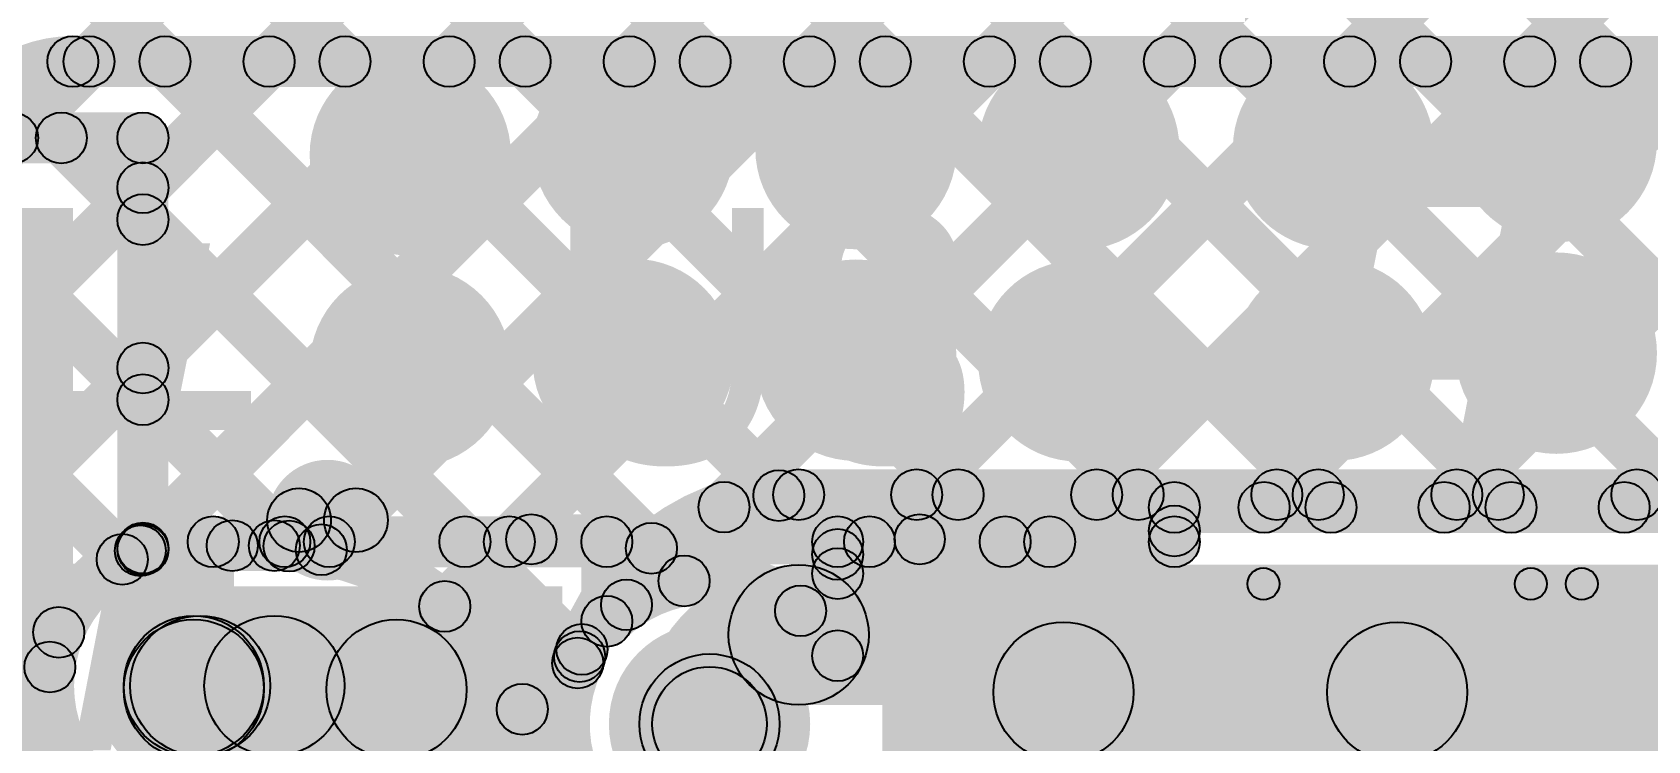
# Model space of a CAD drawing. Header units: millimetres. Extents: x -0.24 to 2.5, y 0 to 2.55.
# Drawn here: x 0.8116 to 1.0654, y 2.0744 to 2.1856 of the extents above; entities that cross this region are included whole.
import ezdxf

# ---------------------------------------------------------------- set-up
doc = ezdxf.new("R2010")
doc.units = ezdxf.units.MM
doc.header["$MEASUREMENT"] = 0
for name, color, linetype in [('BottomLayer', 5, 'Continuous'), ('BottomSolder', 6, 'Continuous'), ('TopLayer', 1, 'Continuous'), ('TopOverlay', 2, 'Continuous'), ('TopPaste', 8, 'Continuous'), ('TopSolder', 216, 'Continuous'), ('ViaHoleLayer', 16, 'Continuous')]:
    doc.layers.add(name, color=color, linetype=linetype)

# ---------------------------------------------------------------- blocks, each defined once
blk = doc.blocks.new('C__0603_24')
at = {"layer": 'TopLayer'}
for points in [[(-0.015, 0.0175), (-0.015, -0.0175), (-0.045, -0.0175), (-0.045, 0.0175)], [(0.045, 0.0175), (0.045, -0.0175), (0.015, -0.0175), (0.015, 0.0175)]]:
    blk.add_hatch(color=1, dxfattribs=at).paths.add_polyline_path(points)
at = {"layer": 'TopOverlay'}
h = blk.add_hatch(color=2, dxfattribs=at)
edge = h.paths.add_edge_path()
edge.add_arc((-0.049, 0.021), 0.0025, 0, 360)
h = blk.add_hatch(color=2, dxfattribs=at)
edge = h.paths.add_edge_path()
edge.add_arc((-0.049, 0.021), 0.0025, 0, 360)
for points in [[(-0.018, 0.0235), (-0.018, 0.0185), (-0.049, 0.0185), (-0.049, 0.0235)], [(0.049, 0.0235), (0.049, 0.0185), (0.018, 0.0185), (0.018, 0.0235)], [(-0.0465, -0.021), (-0.0515, -0.021), (-0.0515, 0.021), (-0.0465, 0.021)], [(0.0515, -0.021), (0.0465, -0.021), (0.0465, 0.021), (0.0515, 0.021)], [(-0.018, -0.0185), (-0.018, -0.0235), (-0.049, -0.0235), (-0.049, -0.0185)], [(0.049, -0.0185), (0.049, -0.0235), (0.018, -0.0235), (0.018, -0.0185)]]:
    blk.add_hatch(color=2, dxfattribs=at).paths.add_polyline_path(points)
h = blk.add_hatch(color=2, dxfattribs=at)
edge = h.paths.add_edge_path()
edge.add_arc((-0.018, 0.021), 0.0025, 0, 360)
h = blk.add_hatch(color=2, dxfattribs=at)
edge = h.paths.add_edge_path()
edge.add_arc((0.018, 0.021), 0.0025, 0, 360)
h = blk.add_hatch(color=2, dxfattribs=at)
edge = h.paths.add_edge_path()
edge.add_arc((0.049, 0.021), 0.0025, 0, 360)
h = blk.add_hatch(color=2, dxfattribs=at)
edge = h.paths.add_edge_path()
edge.add_arc((0.049, 0.021), 0.0025, 0, 360)
h = blk.add_hatch(color=2, dxfattribs=at)
edge = h.paths.add_edge_path()
edge.add_arc((-0.049, -0.021), 0.0025, 0, 360)
h = blk.add_hatch(color=2, dxfattribs=at)
edge = h.paths.add_edge_path()
edge.add_arc((-0.049, -0.021), 0.0025, 0, 360)
h = blk.add_hatch(color=2, dxfattribs=at)
edge = h.paths.add_edge_path()
edge.add_arc((-0.018, -0.021), 0.0025, 0, 360)
h = blk.add_hatch(color=2, dxfattribs=at)
edge = h.paths.add_edge_path()
edge.add_arc((0.018, -0.021), 0.0025, 0, 360)
h = blk.add_hatch(color=2, dxfattribs=at)
edge = h.paths.add_edge_path()
edge.add_arc((0.049, -0.021), 0.0025, 0, 360)
h = blk.add_hatch(color=2, dxfattribs=at)
edge = h.paths.add_edge_path()
edge.add_arc((0.049, -0.021), 0.0025, 0, 360)
at = {"layer": 'TopPaste'}
for points in [[(-0.015, 0.0175), (-0.015, -0.0175), (-0.045, -0.0175), (-0.045, 0.0175)], [(0.045, 0.0175), (0.045, -0.0175), (0.015, -0.0175), (0.015, 0.0175)]]:
    blk.add_hatch(color=8, dxfattribs=at).paths.add_polyline_path(points)
at = {"layer": 'TopSolder'}
for points in [[(-0.01264, 0.01986), (-0.01264, -0.01986), (-0.04736, -0.01986), (-0.04736, 0.01986)], [(0.04736, 0.01986), (0.04736, -0.01986), (0.01264, -0.01986), (0.01264, 0.01986)]]:
    blk.add_hatch(color=216, dxfattribs=at).paths.add_polyline_path(points)
at = {"layer": 'TopOverlay'}
for centre in [(-0.049, 0.021), (-0.049, 0.021), (-0.018, 0.021), (0.018, 0.021), (0.049, 0.021), (0.049, 0.021), (-0.049, -0.021), (-0.049, -0.021), (-0.018, -0.021), (0.018, -0.021), (0.049, -0.021), (0.049, -0.021)]:
    blk.add_circle(centre, 0.0025, dxfattribs=at)
blk = doc.blocks.new('SOT_23_6_39')
at = {"layer": 'TopLayer'}
for points in [[(-0.07323, 0.04961), (-0.02913, 0.04961), (-0.02913, 0.0252), (-0.07323, 0.0252)], [(0.02913, 0.04961), (0.07323, 0.04961), (0.07323, 0.0252), (0.02913, 0.0252)], [(-0.07323, 0.0122), (-0.02913, 0.0122), (-0.02913, -0.0122), (-0.07323, -0.0122)], [(0.02913, 0.0122), (0.07323, 0.0122), (0.07323, -0.0122), (0.02913, -0.0122)], [(-0.07323, -0.0252), (-0.02913, -0.0252), (-0.02913, -0.04961), (-0.07323, -0.04961)], [(0.02913, -0.0252), (0.07323, -0.0252), (0.07323, -0.04961), (0.02913, -0.04961)]]:
    blk.add_hatch(color=1, dxfattribs=at).paths.add_polyline_path(points)
at = {"layer": 'TopOverlay'}
h = blk.add_hatch(color=2, dxfattribs=at)
edge = h.paths.add_edge_path()
edge.add_arc((-0.06647, 0.064), 0.005, 0, 360)
h = blk.add_hatch(color=2, dxfattribs=at)
edge = h.paths.add_edge_path()
edge.add_arc((-0.05753, 0.064), 0.005, 0, 360)
h = blk.add_hatch(color=2, dxfattribs=at)
edge = h.paths.add_edge_path()
edge.add_arc((-0.03, 0.061), 0.00394, 0, 360)
for points in [[(-0.03, 0.05706), (-0.03, 0.06494), (0.031, 0.06494), (0.031, 0.05706)], [(-0.03, -0.06494), (-0.03, -0.05706), (0.031, -0.05706), (0.031, -0.06494)]]:
    blk.add_hatch(color=2, dxfattribs=at).paths.add_polyline_path(points)
h = blk.add_hatch(color=2, dxfattribs=at)
edge = h.paths.add_edge_path()
edge.add_arc((0.031, 0.061), 0.00394, 0, 360)
h = blk.add_hatch(color=2, dxfattribs=at)
edge = h.paths.add_edge_path()
edge.add_arc((-0.03, -0.061), 0.00394, 0, 360)
h = blk.add_hatch(color=2, dxfattribs=at)
edge = h.paths.add_edge_path()
edge.add_arc((0.031, -0.061), 0.00394, 0, 360)
at = {"layer": 'TopPaste'}
for points in [[(-0.07323, 0.04961), (-0.02913, 0.04961), (-0.02913, 0.0252), (-0.07323, 0.0252)], [(0.02913, 0.04961), (0.07323, 0.04961), (0.07323, 0.0252), (0.02913, 0.0252)], [(-0.07323, 0.0122), (-0.02913, 0.0122), (-0.02913, -0.0122), (-0.07323, -0.0122)], [(0.02913, 0.0122), (0.07323, 0.0122), (0.07323, -0.0122), (0.02913, -0.0122)], [(-0.07323, -0.0252), (-0.02913, -0.0252), (-0.02913, -0.04961), (-0.07323, -0.04961)], [(0.02913, -0.0252), (0.07323, -0.0252), (0.07323, -0.04961), (0.02913, -0.04961)]]:
    blk.add_hatch(color=8, dxfattribs=at).paths.add_polyline_path(points)
at = {"layer": 'TopSolder'}
for points in [[(-0.07723, 0.05361), (-0.02513, 0.05361), (-0.02513, 0.0212), (-0.07723, 0.0212)], [(0.02513, 0.05361), (0.07723, 0.05361), (0.07723, 0.0212), (0.02513, 0.0212)], [(-0.07723, 0.0162), (-0.02513, 0.0162), (-0.02513, -0.0162), (-0.07723, -0.0162)], [(0.02513, 0.0162), (0.07723, 0.0162), (0.07723, -0.0162), (0.02513, -0.0162)], [(-0.07723, -0.0212), (-0.02513, -0.0212), (-0.02513, -0.05361), (-0.07723, -0.05361)], [(0.02513, -0.0212), (0.07723, -0.0212), (0.07723, -0.05361), (0.02513, -0.05361)]]:
    blk.add_hatch(color=216, dxfattribs=at).paths.add_polyline_path(points)
at = {"layer": 'TopOverlay', "const_width": 0.01}
blk.add_lwpolyline([(-0.05753, 0.064, 1), (-0.06647, 0.064, 1)], format="xyb", close=True, dxfattribs=at)
at = {"layer": 'TopOverlay'}
for centre, radius in [((-0.06647, 0.064), 0.005), ((-0.05753, 0.064), 0.005), ((-0.03, 0.061), 0.00394), ((0.031, 0.061), 0.00394), ((-0.03, -0.061), 0.00394), ((0.031, -0.061), 0.00394)]:
    blk.add_circle(centre, radius, dxfattribs=at)
blk = doc.blocks.new('C__0805_109')
at = {"layer": 'TopLayer'}
for points in [[(-0.06, 0.03), (-0.02, 0.03), (-0.02, -0.03), (-0.06, -0.03)], [(0.02, 0.03), (0.06, 0.03), (0.06, -0.03), (0.02, -0.03)]]:
    blk.add_hatch(color=1, dxfattribs=at).paths.add_polyline_path(points)
at = {"layer": 'TopOverlay'}
h = blk.add_hatch(color=2, dxfattribs=at)
edge = h.paths.add_edge_path()
edge.add_arc((-0.065, 0.035), 0.0025, 0, 360)
h = blk.add_hatch(color=2, dxfattribs=at)
edge = h.paths.add_edge_path()
edge.add_arc((-0.065, 0.035), 0.0025, 0, 360)
for points in [[(0.065, 0.0375), (0.065, 0.0325), (-0.065, 0.0325), (-0.065, 0.0375)], [(-0.0625, -0.035), (-0.0675, -0.035), (-0.0675, 0.035), (-0.0625, 0.035)], [(0.0675, -0.035), (0.0625, -0.035), (0.0625, 0.035), (0.0675, 0.035)], [(0.065, -0.0325), (0.065, -0.0375), (-0.065, -0.0375), (-0.065, -0.0325)]]:
    blk.add_hatch(color=2, dxfattribs=at).paths.add_polyline_path(points)
h = blk.add_hatch(color=2, dxfattribs=at)
edge = h.paths.add_edge_path()
edge.add_arc((0.065, 0.035), 0.0025, 0, 360)
h = blk.add_hatch(color=2, dxfattribs=at)
edge = h.paths.add_edge_path()
edge.add_arc((0.065, 0.035), 0.0025, 0, 360)
h = blk.add_hatch(color=2, dxfattribs=at)
edge = h.paths.add_edge_path()
edge.add_arc((-0.065, -0.035), 0.0025, 0, 360)
h = blk.add_hatch(color=2, dxfattribs=at)
edge = h.paths.add_edge_path()
edge.add_arc((-0.065, -0.035), 0.0025, 0, 360)
h = blk.add_hatch(color=2, dxfattribs=at)
edge = h.paths.add_edge_path()
edge.add_arc((0.065, -0.035), 0.0025, 0, 360)
h = blk.add_hatch(color=2, dxfattribs=at)
edge = h.paths.add_edge_path()
edge.add_arc((0.065, -0.035), 0.0025, 0, 360)
at = {"layer": 'TopPaste'}
for points in [[(-0.06, 0.03), (-0.02, 0.03), (-0.02, -0.03), (-0.06, -0.03)], [(0.02, 0.03), (0.06, 0.03), (0.06, -0.03), (0.02, -0.03)]]:
    blk.add_hatch(color=8, dxfattribs=at).paths.add_polyline_path(points)
at = {"layer": 'TopSolder'}
for points in [[(-0.064, 0.034), (-0.016, 0.034), (-0.016, -0.034), (-0.064, -0.034)], [(0.016, 0.034), (0.064, 0.034), (0.064, -0.034), (0.016, -0.034)]]:
    blk.add_hatch(color=216, dxfattribs=at).paths.add_polyline_path(points)
at = {"layer": 'TopOverlay'}
for centre in [(-0.065, 0.035), (-0.065, 0.035), (0.065, 0.035), (0.065, 0.035), (-0.065, -0.035), (-0.065, -0.035), (0.065, -0.035), (0.065, -0.035)]:
    blk.add_circle(centre, 0.0025, dxfattribs=at)

msp = doc.modelspace()

# ---------------------------------------------------------------- hatches: boundary and pattern name
at = {"layer": 'BottomLayer'}
h = msp.add_hatch(color=5, dxfattribs=at)
edge = h.paths.add_edge_path()
edge.add_arc((0.818, 2.181), 0.004, 0, 360)
h = msp.add_hatch(color=5, dxfattribs=at)
edge = h.paths.add_edge_path()
edge.add_arc((0.818, 2.181), 0.004, 0, 360)
h = msp.add_hatch(color=5, dxfattribs=at)
edge = h.paths.add_edge_path()
edge.add_arc((0.82054, 2.181), 0.004, 0, 360)
for points in [[(0.818, 2.177), (0.818, 2.185), (1.33127, 2.185), (1.33127, 2.177)], [(0.80183, 2.15663), (0.79617, 2.16229), (0.81771, 2.18383), (0.82337, 2.17817)], [(0.80183, 2.10007), (0.79617, 2.10572), (0.87428, 2.18383), (0.87993, 2.17817)], [(0.80183, 2.12835), (0.79617, 2.13401), (0.84599, 2.18383), (0.85165, 2.17817)], [(0.83143, 2.10138), (0.82577, 2.10704), (0.90256, 2.18383), (0.90822, 2.17817)], [(0.82964, 2.17817), (0.8353, 2.18383), (0.91171, 2.10742), (0.90605, 2.10176)], [(0.85986, 2.10152), (0.8542, 2.10718), (0.93085, 2.18383), (0.9365, 2.17817)], [(0.85793, 2.17817), (0.86358, 2.18383), (0.93172, 2.11569), (0.92606, 2.11004)], [(0.87925, 2.09264), (0.87359, 2.09829), (0.95913, 2.18383), (0.96479, 2.17817)], [(0.88621, 2.17817), (0.89187, 2.18383), (0.95987, 2.11583), (0.95421, 2.11017)], [(0.91449, 2.17817), (0.92015, 2.18383), (0.98815, 2.11583), (0.98249, 2.11017)], [(0.92311, 2.10821), (0.91745, 2.11387), (0.98741, 2.18383), (0.99307, 2.17817)], [(0.94278, 2.17817), (0.94844, 2.18383), (1.01644, 2.11583), (1.01078, 2.11017)], [(0.95336, 2.11017), (0.9477, 2.11583), (1.0157, 2.18383), (1.02136, 2.17817)], [(0.97106, 2.17817), (0.97672, 2.18383), (1.04472, 2.11583), (1.03906, 2.11017)], [(0.98164, 2.11017), (0.97598, 2.11583), (1.04398, 2.18383), (1.04964, 2.17817)], [(0.99935, 2.17817), (1.005, 2.18383), (1.073, 2.11583), (1.06735, 2.11017)], [(1.00992, 2.11017), (1.00427, 2.11583), (1.07227, 2.18383), (1.07792, 2.17817)], [(1.02763, 2.17817), (1.03329, 2.18383), (1.10129, 2.11583), (1.09563, 2.11017)], [(1.03821, 2.11017), (1.03255, 2.11583), (1.10055, 2.18383), (1.10621, 2.17817)], [(1.05592, 2.17817), (1.06157, 2.18383), (1.12957, 2.11583), (1.12392, 2.11017)], [(1.06649, 2.11017), (1.06084, 2.11583), (1.12884, 2.18383), (1.13449, 2.17817)], [(0.80458, 2.17495), (0.81024, 2.1806), (0.90042, 2.09042), (0.89476, 2.08476)], [(0.79617, 2.15507), (0.80183, 2.16073), (0.85479, 2.10777), (0.84914, 2.10211)], [(0.79617, 2.12679), (0.80183, 2.13244), (0.82859, 2.10568), (0.82294, 2.10002)], [(0.932, 2.109), (0.932, 2.117), (1.14, 2.117), (1.14, 2.109)], [(0.84303, 2.101), (0.84303, 2.109), (0.84965, 2.109), (0.84965, 2.101)], [(0.79617, 2.0985), (0.80183, 2.10416), (0.81721, 2.08878), (0.81155, 2.08312)], [(0.932, 2.08), (0.932, 2.102), (1.14, 2.102), (1.14, 2.08)], [(0.79449, 2.06444), (0.78883, 2.0701), (0.81296, 2.09423), (0.81862, 2.08857)], [(0.838, 2.072), (0.838, 2.094), (0.84965, 2.094), (0.84965, 2.072)], [(0.8914, 2.0765), (0.88575, 2.08216), (0.89513, 2.09155), (0.90079, 2.08589)]]:
    msp.add_hatch(color=5, dxfattribs=at).paths.add_polyline_path(points)
h = msp.add_hatch(color=5, dxfattribs=at)
edge = h.paths.add_edge_path()
edge.add_arc((0.83247, 2.181), 0.004, 0, 360)
h = msp.add_hatch(color=5, dxfattribs=at)
edge = h.paths.add_edge_path()
edge.add_arc((0.84882, 2.181), 0.004, 0, 360)
h = msp.add_hatch(color=5, dxfattribs=at)
edge = h.paths.add_edge_path()
edge.add_arc((0.86075, 2.181), 0.004, 0, 360)
h = msp.add_hatch(color=5, dxfattribs=at)
edge = h.paths.add_edge_path()
edge.add_arc((0.87711, 2.181), 0.004, 0, 360)
h = msp.add_hatch(color=5, dxfattribs=at)
edge = h.paths.add_edge_path()
edge.add_arc((0.88904, 2.181), 0.004, 0, 360)
h = msp.add_hatch(color=5, dxfattribs=at)
edge = h.paths.add_edge_path()
edge.add_arc((0.90539, 2.181), 0.004, 0, 360)
h = msp.add_hatch(color=5, dxfattribs=at)
edge = h.paths.add_edge_path()
edge.add_arc((0.91732, 2.181), 0.004, 0, 360)
h = msp.add_hatch(color=5, dxfattribs=at)
edge = h.paths.add_edge_path()
edge.add_arc((0.93367, 2.181), 0.004, 0, 360)
h = msp.add_hatch(color=5, dxfattribs=at)
edge = h.paths.add_edge_path()
edge.add_arc((0.94561, 2.181), 0.004, 0, 360)
h = msp.add_hatch(color=5, dxfattribs=at)
edge = h.paths.add_edge_path()
edge.add_arc((0.96196, 2.181), 0.004, 0, 360)
h = msp.add_hatch(color=5, dxfattribs=at)
edge = h.paths.add_edge_path()
edge.add_arc((0.97389, 2.181), 0.004, 0, 360)
h = msp.add_hatch(color=5, dxfattribs=at)
edge = h.paths.add_edge_path()
edge.add_arc((0.99024, 2.181), 0.004, 0, 360)
h = msp.add_hatch(color=5, dxfattribs=at)
edge = h.paths.add_edge_path()
edge.add_arc((1.00218, 2.181), 0.004, 0, 360)
h = msp.add_hatch(color=5, dxfattribs=at)
edge = h.paths.add_edge_path()
edge.add_arc((1.01853, 2.181), 0.004, 0, 360)
h = msp.add_hatch(color=5, dxfattribs=at)
edge = h.paths.add_edge_path()
edge.add_arc((1.03046, 2.181), 0.004, 0, 360)
h = msp.add_hatch(color=5, dxfattribs=at)
edge = h.paths.add_edge_path()
edge.add_arc((1.04681, 2.181), 0.004, 0, 360)
h = msp.add_hatch(color=5, dxfattribs=at)
edge = h.paths.add_edge_path()
edge.add_arc((1.05874, 2.181), 0.004, 0, 360)
h = msp.add_hatch(color=5, dxfattribs=at)
edge = h.paths.add_edge_path()
edge.add_arc((1.051, 2.16845), 0.01181, 0, 360)
h = msp.add_hatch(color=5, dxfattribs=at)
edge = h.paths.add_edge_path()
edge.add_arc((0.871, 2.16633), 0.01181, 0, 360)
h = msp.add_hatch(color=5, dxfattribs=at)
edge = h.paths.add_edge_path()
edge.add_arc((0.906, 2.16745), 0.01181, 0, 360)
h = msp.add_hatch(color=5, dxfattribs=at)
edge = h.paths.add_edge_path()
edge.add_arc((0.941, 2.16733), 0.01181, 0, 360)
h = msp.add_hatch(color=5, dxfattribs=at)
edge = h.paths.add_edge_path()
edge.add_arc((0.976, 2.16722), 0.01181, 0, 360)
h = msp.add_hatch(color=5, dxfattribs=at)
edge = h.paths.add_edge_path()
edge.add_arc((1.016, 2.16733), 0.01181, 0, 360)
h = msp.add_hatch(color=5, dxfattribs=at)
edge = h.paths.add_edge_path()
edge.add_arc((1.051, 2.13522), 0.01181, 0, 360)
h = msp.add_hatch(color=5, dxfattribs=at)
edge = h.paths.add_edge_path()
edge.add_arc((0.871, 2.13311), 0.01181, 0, 360)
h = msp.add_hatch(color=5, dxfattribs=at)
edge = h.paths.add_edge_path()
edge.add_arc((0.906, 2.13422), 0.01181, 0, 360)
h = msp.add_hatch(color=5, dxfattribs=at)
edge = h.paths.add_edge_path()
edge.add_arc((0.941, 2.13411), 0.01181, 0, 360)
h = msp.add_hatch(color=5, dxfattribs=at)
edge = h.paths.add_edge_path()
edge.add_arc((0.976, 2.134), 0.01181, 0, 360)
h = msp.add_hatch(color=5, dxfattribs=at)
edge = h.paths.add_edge_path()
edge.add_arc((1.016, 2.13411), 0.01181, 0, 360)
h = msp.add_hatch(color=5, dxfattribs=at)
edge = h.paths.add_edge_path()
edge.add_arc((0.92889, 2.11287), 0.004, 0, 360)
h = msp.add_hatch(color=5, dxfattribs=at)
edge = h.paths.add_edge_path()
edge.add_arc((0.932, 2.113), 0.004, 0, 360)
h = msp.add_hatch(color=5, dxfattribs=at)
edge = h.paths.add_edge_path()
edge.add_arc((0.932, 2.113), 0.004, 0, 360)
h = msp.add_hatch(color=5, dxfattribs=at)
edge = h.paths.add_edge_path()
edge.add_arc((0.95053, 2.113), 0.004, 0, 360)
h = msp.add_hatch(color=5, dxfattribs=at)
edge = h.paths.add_edge_path()
edge.add_arc((0.95704, 2.113), 0.004, 0, 360)
h = msp.add_hatch(color=5, dxfattribs=at)
edge = h.paths.add_edge_path()
edge.add_arc((0.97881, 2.113), 0.004, 0, 360)
h = msp.add_hatch(color=5, dxfattribs=at)
edge = h.paths.add_edge_path()
edge.add_arc((0.98532, 2.113), 0.004, 0, 360)
h = msp.add_hatch(color=5, dxfattribs=at)
edge = h.paths.add_edge_path()
edge.add_arc((1.0071, 2.113), 0.004, 0, 360)
h = msp.add_hatch(color=5, dxfattribs=at)
edge = h.paths.add_edge_path()
edge.add_arc((1.01361, 2.113), 0.004, 0, 360)
h = msp.add_hatch(color=5, dxfattribs=at)
edge = h.paths.add_edge_path()
edge.add_arc((1.03538, 2.113), 0.004, 0, 360)
h = msp.add_hatch(color=5, dxfattribs=at)
edge = h.paths.add_edge_path()
edge.add_arc((1.04189, 2.113), 0.004, 0, 360)
h = msp.add_hatch(color=5, dxfattribs=at)
edge = h.paths.add_edge_path()
edge.add_arc((1.06366, 2.113), 0.004, 0, 360)
h = msp.add_hatch(color=5, dxfattribs=at)
edge = h.paths.add_edge_path()
edge.add_arc((0.92028, 2.11104), 0.004, 0, 360)
h = msp.add_hatch(color=5, dxfattribs=at)
edge = h.paths.add_edge_path()
edge.add_arc((0.84303, 2.105), 0.004, 0, 360)
h = msp.add_hatch(color=5, dxfattribs=at)
edge = h.paths.add_edge_path()
edge.add_arc((0.84303, 2.105), 0.004, 0, 360)
h = msp.add_hatch(color=5, dxfattribs=at)
edge = h.paths.add_edge_path()
edge.add_arc((0.84965, 2.105), 0.004, 0, 360)
h = msp.add_hatch(color=5, dxfattribs=at)
edge = h.paths.add_edge_path()
edge.add_arc((0.84965, 2.105), 0.004, 0, 360)
h = msp.add_hatch(color=5, dxfattribs=at)
edge = h.paths.add_edge_path()
edge.add_arc((0.85196, 2.10494), 0.004, 0, 360)
h = msp.add_hatch(color=5, dxfattribs=at)
edge = h.paths.add_edge_path()
edge.add_arc((0.90888, 2.10459), 0.004, 0, 360)
h = msp.add_hatch(color=5, dxfattribs=at)
edge = h.paths.add_edge_path()
edge.add_arc((0.82576, 2.10285), 0.004, 0, 360)
h = msp.add_hatch(color=5, dxfattribs=at)
edge = h.paths.add_edge_path()
edge.add_arc((0.8286, 2.10421), 0.004, 0, 360)
h = msp.add_hatch(color=5, dxfattribs=at)
edge = h.paths.add_edge_path()
edge.add_arc((0.85703, 2.10435), 0.004, 0, 360)
h = msp.add_hatch(color=5, dxfattribs=at)
edge = h.paths.add_edge_path()
edge.add_arc((0.932, 2.091), 0.011, 0, 360)
h = msp.add_hatch(color=5, dxfattribs=at)
edge = h.paths.add_edge_path()
edge.add_arc((0.932, 2.091), 0.011, 0, 360)
h = msp.add_hatch(color=5, dxfattribs=at)
edge = h.paths.add_edge_path()
edge.add_arc((0.87642, 2.09546), 0.004, 0, 360)
h = msp.add_hatch(color=5, dxfattribs=at)
edge = h.paths.add_edge_path()
edge.add_arc((0.81579, 2.0914), 0.004, 0, 360)
h = msp.add_hatch(color=5, dxfattribs=at)
edge = h.paths.add_edge_path()
edge.add_arc((0.837, 2.083), 0.01181, 0, 360)
h = msp.add_hatch(color=5, dxfattribs=at)
edge = h.paths.add_edge_path()
edge.add_arc((0.838, 2.083), 0.011, 0, 360)
h = msp.add_hatch(color=5, dxfattribs=at)
edge = h.paths.add_edge_path()
edge.add_arc((0.84965, 2.083), 0.011, 0, 360)
h = msp.add_hatch(color=5, dxfattribs=at)
edge = h.paths.add_edge_path()
edge.add_arc((0.84965, 2.083), 0.011, 0, 360)
h = msp.add_hatch(color=5, dxfattribs=at)
edge = h.paths.add_edge_path()
edge.add_arc((0.89759, 2.08759), 0.004, 0, 360)
h = msp.add_hatch(color=5, dxfattribs=at)
edge = h.paths.add_edge_path()
edge.add_arc((0.89796, 2.08872), 0.004, 0, 360)
h = msp.add_hatch(color=5, dxfattribs=at)
edge = h.paths.add_edge_path()
edge.add_arc((0.81438, 2.08595), 0.004, 0, 360)
h = msp.add_hatch(color=5, dxfattribs=at)
edge = h.paths.add_edge_path()
edge.add_arc((0.8973, 2.08658), 0.004, 0, 360)
h = msp.add_hatch(color=5, dxfattribs=at)
edge = h.paths.add_edge_path()
edge.add_arc((0.8973, 2.08658), 0.004, 0, 360)
h = msp.add_hatch(color=5, dxfattribs=at)
edge = h.paths.add_edge_path()
edge.add_arc((0.918, 2.077), 0.01181, 0, 360)
h = msp.add_hatch(color=5, dxfattribs=at)
edge = h.paths.add_edge_path()
edge.add_arc((0.918, 2.077), 0.011, 0, 360)
h = msp.add_hatch(color=5, dxfattribs=at)
edge = h.paths.add_edge_path()
edge.add_arc((0.88858, 2.07933), 0.004, 0, 360)
at = {"layer": 'BottomSolder'}
h = msp.add_hatch(color=6, dxfattribs=at)
edge = h.paths.add_edge_path()
edge.add_arc((0.871, 2.16633), 0.01581, 0, 360)
h = msp.add_hatch(color=6, dxfattribs=at)
edge = h.paths.add_edge_path()
edge.add_arc((0.906, 2.16745), 0.01581, 0, 360)
h = msp.add_hatch(color=6, dxfattribs=at)
edge = h.paths.add_edge_path()
edge.add_arc((0.941, 2.16733), 0.01581, 0, 360)
h = msp.add_hatch(color=6, dxfattribs=at)
edge = h.paths.add_edge_path()
edge.add_arc((0.976, 2.16722), 0.01581, 0, 360)
h = msp.add_hatch(color=6, dxfattribs=at)
edge = h.paths.add_edge_path()
edge.add_arc((1.016, 2.16733), 0.01581, 0, 360)
h = msp.add_hatch(color=6, dxfattribs=at)
edge = h.paths.add_edge_path()
edge.add_arc((1.051, 2.16845), 0.01581, 0, 360)
h = msp.add_hatch(color=6, dxfattribs=at)
edge = h.paths.add_edge_path()
edge.add_arc((0.906, 2.13422), 0.01581, 0, 360)
h = msp.add_hatch(color=6, dxfattribs=at)
edge = h.paths.add_edge_path()
edge.add_arc((0.941, 2.13411), 0.01581, 0, 360)
h = msp.add_hatch(color=6, dxfattribs=at)
edge = h.paths.add_edge_path()
edge.add_arc((0.976, 2.134), 0.01581, 0, 360)
h = msp.add_hatch(color=6, dxfattribs=at)
edge = h.paths.add_edge_path()
edge.add_arc((1.016, 2.13411), 0.01581, 0, 360)
h = msp.add_hatch(color=6, dxfattribs=at)
edge = h.paths.add_edge_path()
edge.add_arc((1.051, 2.13522), 0.01581, 0, 360)
h = msp.add_hatch(color=6, dxfattribs=at)
edge = h.paths.add_edge_path()
edge.add_arc((0.871, 2.13311), 0.01581, 0, 360)
h = msp.add_hatch(color=6, dxfattribs=at)
edge = h.paths.add_edge_path()
edge.add_arc((0.837, 2.083), 0.01581, 0, 360)
h = msp.add_hatch(color=6, dxfattribs=at)
edge = h.paths.add_edge_path()
edge.add_arc((0.918, 2.077), 0.01581, 0, 360)
at = {"layer": 'TopLayer'}
for points in [[(0.52236, 2.45717), (0.52801, 2.46283), (0.81901, 2.17183), (0.81336, 2.16617)], [(0.55064, 2.45717), (0.5563, 2.46283), (0.91684, 2.10229), (0.91118, 2.09663)], [(0.57893, 2.45717), (0.58458, 2.46283), (0.94096, 2.10645), (0.93531, 2.10079)], [(0.60721, 2.45717), (0.61287, 2.46283), (0.96726, 2.10843), (0.9616, 2.10278)], [(0.63549, 2.45717), (0.64115, 2.46283), (0.99383, 2.11015), (0.98817, 2.10449)], [(0.83183, 2.13007), (0.82617, 2.13572), (1.15328, 2.46283), (1.15893, 2.45717)], [(0.83183, 2.10178), (0.82617, 2.10744), (1.18156, 2.46283), (1.18722, 2.45717)], [(0.86111, 2.10278), (0.85545, 2.10843), (1.20985, 2.46283), (1.2155, 2.45717)], [(0.88939, 2.10278), (0.88374, 2.10843), (1.23813, 2.46283), (1.24379, 2.45717)], [(0.90779, 2.09289), (0.90213, 2.09854), (1.26641, 2.46283), (1.27207, 2.45717)], [(0.94596, 2.10278), (0.94031, 2.10843), (1.2947, 2.46283), (1.30036, 2.45717)], [(0.97425, 2.10278), (0.96859, 2.10843), (1.32298, 2.46283), (1.32864, 2.45717)], [(1.00792, 2.10817), (1.00227, 2.11383), (1.35127, 2.46283), (1.35692, 2.45717)], [(1.03621, 2.10817), (1.03055, 2.11383), (1.37955, 2.46283), (1.38521, 2.45717)], [(1.06449, 2.10817), (1.05884, 2.11383), (1.40784, 2.46283), (1.41349, 2.45717)], [(0.76478, 2.35617), (0.77044, 2.36183), (1.01844, 2.11383), (1.01278, 2.10817)], [(0.79306, 2.35617), (0.79872, 2.36183), (1.04672, 2.11383), (1.04106, 2.10817)], [(0.81137, 2.16617), (0.80571, 2.17183), (0.99571, 2.36183), (1.00137, 2.35617)], [(0.82135, 2.35617), (0.827, 2.36183), (1.075, 2.11383), (1.06935, 2.10817)], [(0.83183, 2.15835), (0.82617, 2.16401), (1.02399, 2.36183), (1.02965, 2.35617)], [(0.84963, 2.35617), (0.85529, 2.36183), (1.10329, 2.11383), (1.09763, 2.10817)], [(0.87792, 2.35617), (0.88357, 2.36183), (1.13157, 2.11383), (1.12592, 2.10817)], [(0.626, 2.165), (0.626, 2.173), (0.829, 2.173), (0.829, 2.165)], [(0.833, 2.10436), (0.825, 2.10436), (0.825, 2.169), (0.833, 2.169)], [(0.637, 2.008), (0.818, 2.008), (0.818, 2.158), (0.637, 2.158)], [(0.82617, 2.15336), (0.83183, 2.15901), (0.88241, 2.10843), (0.87675, 2.10278)], [(0.82617, 2.12507), (0.83183, 2.13073), (0.85412, 2.10843), (0.84847, 2.10278)], [(0.991, 2.107), (0.991, 2.115), (1.22, 2.115), (1.22, 2.107)], [(0.995, 2.10561), (0.987, 2.10561), (0.987, 2.111), (0.995, 2.111)], [(0.84005, 2.10161), (0.84005, 2.10961), (0.90187, 2.10961), (0.90187, 2.10161)], [(0.94096, 2.09778), (0.93531, 2.10344), (0.94031, 2.10843), (0.94596, 2.10278)], [(0.93813, 2.10161), (0.93813, 2.10961), (0.991, 2.10961), (0.991, 2.10161)], [(0.90587, 2.09313), (0.89787, 2.09313), (0.89787, 2.10561), (0.90587, 2.10561)], [(0.93513, 2.09194), (0.92947, 2.0976), (0.93531, 2.10344), (0.94096, 2.09778)], [(0.94213, 2.08772), (0.93413, 2.08772), (0.93413, 2.10561), (0.94213, 2.10561)], [(1.002, 2.054), (1.209, 2.054), (1.209, 2.1), (1.002, 2.1)], [(0.837, 2.0714), (0.837, 2.0934), (0.86882, 2.0934), (0.86882, 2.0714)], [(0.97358, 2.071), (0.97358, 2.093), (1.026, 2.093), (1.026, 2.071)], [(0.848, 2.0824), (0.826, 2.0824), (0.826, 2.083), (0.848, 2.083)], [(0.927, 2.02433), (0.909, 2.02433), (0.909, 2.077), (0.927, 2.077)]]:
    msp.add_hatch(color=1, dxfattribs=at).paths.add_polyline_path(points)
h = msp.add_hatch(color=1, dxfattribs=at)
edge = h.paths.add_edge_path()
edge.add_arc((1.051, 2.16845), 0.01181, 0, 360)
h = msp.add_hatch(color=1, dxfattribs=at)
edge = h.paths.add_edge_path()
edge.add_arc((0.871, 2.16633), 0.01181, 0, 360)
h = msp.add_hatch(color=1, dxfattribs=at)
edge = h.paths.add_edge_path()
edge.add_arc((0.906, 2.16745), 0.01181, 0, 360)
h = msp.add_hatch(color=1, dxfattribs=at)
edge = h.paths.add_edge_path()
edge.add_arc((0.941, 2.16733), 0.01181, 0, 360)
h = msp.add_hatch(color=1, dxfattribs=at)
edge = h.paths.add_edge_path()
edge.add_arc((0.976, 2.16722), 0.01181, 0, 360)
h = msp.add_hatch(color=1, dxfattribs=at)
edge = h.paths.add_edge_path()
edge.add_arc((1.016, 2.16733), 0.01181, 0, 360)
h = msp.add_hatch(color=1, dxfattribs=at)
edge = h.paths.add_edge_path()
edge.add_arc((0.80854, 2.169), 0.004, 0, 360)
h = msp.add_hatch(color=1, dxfattribs=at)
edge = h.paths.add_edge_path()
edge.add_arc((0.81619, 2.169), 0.004, 0, 360)
h = msp.add_hatch(color=1, dxfattribs=at)
edge = h.paths.add_edge_path()
edge.add_arc((0.829, 2.169), 0.004, 0, 360)
h = msp.add_hatch(color=1, dxfattribs=at)
edge = h.paths.add_edge_path()
edge.add_arc((0.829, 2.169), 0.004, 0, 360)
h = msp.add_hatch(color=1, dxfattribs=at)
edge = h.paths.add_edge_path()
edge.add_arc((0.829, 2.16118), 0.004, 0, 360)
h = msp.add_hatch(color=1, dxfattribs=at)
edge = h.paths.add_edge_path()
edge.add_arc((0.829, 2.15619), 0.004, 0, 360)
h = msp.add_hatch(color=1, dxfattribs=at)
edge = h.paths.add_edge_path()
edge.add_arc((1.051, 2.13522), 0.01181, 0, 360)
h = msp.add_hatch(color=1, dxfattribs=at)
edge = h.paths.add_edge_path()
edge.add_arc((0.871, 2.13311), 0.01181, 0, 360)
h = msp.add_hatch(color=1, dxfattribs=at)
edge = h.paths.add_edge_path()
edge.add_arc((0.906, 2.13422), 0.01181, 0, 360)
h = msp.add_hatch(color=1, dxfattribs=at)
edge = h.paths.add_edge_path()
edge.add_arc((0.941, 2.13411), 0.01181, 0, 360)
h = msp.add_hatch(color=1, dxfattribs=at)
edge = h.paths.add_edge_path()
edge.add_arc((0.976, 2.134), 0.01181, 0, 360)
h = msp.add_hatch(color=1, dxfattribs=at)
edge = h.paths.add_edge_path()
edge.add_arc((1.016, 2.13411), 0.01181, 0, 360)
h = msp.add_hatch(color=1, dxfattribs=at)
edge = h.paths.add_edge_path()
edge.add_arc((0.829, 2.13289), 0.004, 0, 360)
h = msp.add_hatch(color=1, dxfattribs=at)
edge = h.paths.add_edge_path()
edge.add_arc((0.829, 2.1279), 0.004, 0, 360)
h = msp.add_hatch(color=1, dxfattribs=at)
edge = h.paths.add_edge_path()
edge.add_arc((0.991, 2.111), 0.004, 0, 360)
h = msp.add_hatch(color=1, dxfattribs=at)
edge = h.paths.add_edge_path()
edge.add_arc((0.991, 2.111), 0.004, 0, 360)
h = msp.add_hatch(color=1, dxfattribs=at)
edge = h.paths.add_edge_path()
edge.add_arc((1.0051, 2.111), 0.004, 0, 360)
h = msp.add_hatch(color=1, dxfattribs=at)
edge = h.paths.add_edge_path()
edge.add_arc((1.01561, 2.111), 0.004, 0, 360)
h = msp.add_hatch(color=1, dxfattribs=at)
edge = h.paths.add_edge_path()
edge.add_arc((1.03338, 2.111), 0.004, 0, 360)
h = msp.add_hatch(color=1, dxfattribs=at)
edge = h.paths.add_edge_path()
edge.add_arc((1.04389, 2.111), 0.004, 0, 360)
h = msp.add_hatch(color=1, dxfattribs=at)
edge = h.paths.add_edge_path()
edge.add_arc((1.06166, 2.111), 0.004, 0, 360)
h = msp.add_hatch(color=1, dxfattribs=at)
edge = h.paths.add_edge_path()
edge.add_arc((0.991, 2.10732), 0.004, 0, 360)
h = msp.add_hatch(color=1, dxfattribs=at)
edge = h.paths.add_edge_path()
edge.add_arc((0.829, 2.10461), 0.004, 0, 360)
h = msp.add_hatch(color=1, dxfattribs=at)
edge = h.paths.add_edge_path()
edge.add_arc((0.84005, 2.10561), 0.004, 0, 360)
h = msp.add_hatch(color=1, dxfattribs=at)
edge = h.paths.add_edge_path()
edge.add_arc((0.84005, 2.10561), 0.004, 0, 360)
h = msp.add_hatch(color=1, dxfattribs=at)
edge = h.paths.add_edge_path()
edge.add_arc((0.85129, 2.10561), 0.004, 0, 360)
h = msp.add_hatch(color=1, dxfattribs=at)
edge = h.paths.add_edge_path()
edge.add_arc((0.85828, 2.10561), 0.004, 0, 360)
h = msp.add_hatch(color=1, dxfattribs=at)
edge = h.paths.add_edge_path()
edge.add_arc((0.87958, 2.10561), 0.004, 0, 360)
h = msp.add_hatch(color=1, dxfattribs=at)
edge = h.paths.add_edge_path()
edge.add_arc((0.88656, 2.10561), 0.004, 0, 360)
h = msp.add_hatch(color=1, dxfattribs=at)
edge = h.paths.add_edge_path()
edge.add_arc((0.90187, 2.10561), 0.004, 0, 360)
h = msp.add_hatch(color=1, dxfattribs=at)
edge = h.paths.add_edge_path()
edge.add_arc((0.90187, 2.10561), 0.004, 0, 360)
h = msp.add_hatch(color=1, dxfattribs=at)
edge = h.paths.add_edge_path()
edge.add_arc((0.93813, 2.10561), 0.004, 0, 360)
h = msp.add_hatch(color=1, dxfattribs=at)
edge = h.paths.add_edge_path()
edge.add_arc((0.93813, 2.10561), 0.004, 0, 360)
h = msp.add_hatch(color=1, dxfattribs=at)
edge = h.paths.add_edge_path()
edge.add_arc((0.94313, 2.10561), 0.004, 0, 360)
h = msp.add_hatch(color=1, dxfattribs=at)
edge = h.paths.add_edge_path()
edge.add_arc((0.94313, 2.10561), 0.004, 0, 360)
h = msp.add_hatch(color=1, dxfattribs=at)
edge = h.paths.add_edge_path()
edge.add_arc((0.96443, 2.10561), 0.004, 0, 360)
h = msp.add_hatch(color=1, dxfattribs=at)
edge = h.paths.add_edge_path()
edge.add_arc((0.97142, 2.10561), 0.004, 0, 360)
h = msp.add_hatch(color=1, dxfattribs=at)
edge = h.paths.add_edge_path()
edge.add_arc((0.991, 2.10561), 0.004, 0, 360)
h = msp.add_hatch(color=1, dxfattribs=at)
edge = h.paths.add_edge_path()
edge.add_arc((0.991, 2.10561), 0.004, 0, 360)
h = msp.add_hatch(color=1, dxfattribs=at)
edge = h.paths.add_edge_path()
edge.add_arc((0.829, 2.10436), 0.004, 0, 360)
h = msp.add_hatch(color=1, dxfattribs=at)
edge = h.paths.add_edge_path()
edge.add_arc((0.829, 2.10436), 0.004, 0, 360)
h = msp.add_hatch(color=1, dxfattribs=at)
edge = h.paths.add_edge_path()
edge.add_arc((0.93813, 2.10362), 0.004, 0, 360)
h = msp.add_hatch(color=1, dxfattribs=at)
edge = h.paths.add_edge_path()
edge.add_arc((0.91401, 2.09946), 0.004, 0, 360)
h = msp.add_hatch(color=1, dxfattribs=at)
edge = h.paths.add_edge_path()
edge.add_arc((0.93813, 2.10061), 0.004, 0, 360)
h = msp.add_hatch(color=1, dxfattribs=at)
edge = h.paths.add_edge_path()
edge.add_arc((0.93813, 2.10061), 0.004, 0, 360)
h = msp.add_hatch(color=1, dxfattribs=at)
edge = h.paths.add_edge_path()
edge.add_arc((0.90496, 2.09571), 0.004, 0, 360)
h = msp.add_hatch(color=1, dxfattribs=at)
edge = h.paths.add_edge_path()
edge.add_arc((0.9323, 2.09477), 0.004, 0, 360)
h = msp.add_hatch(color=1, dxfattribs=at)
edge = h.paths.add_edge_path()
edge.add_arc((0.90187, 2.09313), 0.004, 0, 360)
h = msp.add_hatch(color=1, dxfattribs=at)
edge = h.paths.add_edge_path()
edge.add_arc((0.90187, 2.09313), 0.004, 0, 360)
h = msp.add_hatch(color=1, dxfattribs=at)
edge = h.paths.add_edge_path()
edge.add_arc((0.837, 2.083), 0.01181, 0, 360)
h = msp.add_hatch(color=1, dxfattribs=at)
edge = h.paths.add_edge_path()
edge.add_arc((0.837, 2.083), 0.011, 0, 360)
h = msp.add_hatch(color=1, dxfattribs=at)
edge = h.paths.add_edge_path()
edge.add_arc((0.837, 2.0824), 0.011, 0, 360)
h = msp.add_hatch(color=1, dxfattribs=at)
edge = h.paths.add_edge_path()
edge.add_arc((0.837, 2.0824), 0.011, 0, 360)
h = msp.add_hatch(color=1, dxfattribs=at)
edge = h.paths.add_edge_path()
edge.add_arc((0.86882, 2.0824), 0.011, 0, 360)
h = msp.add_hatch(color=1, dxfattribs=at)
edge = h.paths.add_edge_path()
edge.add_arc((0.93813, 2.08772), 0.004, 0, 360)
h = msp.add_hatch(color=1, dxfattribs=at)
edge = h.paths.add_edge_path()
edge.add_arc((0.93813, 2.08772), 0.004, 0, 360)
h = msp.add_hatch(color=1, dxfattribs=at)
edge = h.paths.add_edge_path()
edge.add_arc((0.97358, 2.082), 0.011, 0, 360)
h = msp.add_hatch(color=1, dxfattribs=at)
edge = h.paths.add_edge_path()
edge.add_arc((1.026, 2.082), 0.011, 0, 360)
h = msp.add_hatch(color=1, dxfattribs=at)
edge = h.paths.add_edge_path()
edge.add_arc((0.918, 2.077), 0.01181, 0, 360)
h = msp.add_hatch(color=1, dxfattribs=at)
edge = h.paths.add_edge_path()
edge.add_arc((0.918, 2.077), 0.009, 0, 360)
at = {"layer": 'TopSolder'}
h = msp.add_hatch(color=216, dxfattribs=at)
edge = h.paths.add_edge_path()
edge.add_arc((0.871, 2.16633), 0.01581, 0, 360)
h = msp.add_hatch(color=216, dxfattribs=at)
edge = h.paths.add_edge_path()
edge.add_arc((0.906, 2.16745), 0.01581, 0, 360)
h = msp.add_hatch(color=216, dxfattribs=at)
edge = h.paths.add_edge_path()
edge.add_arc((0.941, 2.16733), 0.01581, 0, 360)
h = msp.add_hatch(color=216, dxfattribs=at)
edge = h.paths.add_edge_path()
edge.add_arc((0.976, 2.16722), 0.01581, 0, 360)
h = msp.add_hatch(color=216, dxfattribs=at)
edge = h.paths.add_edge_path()
edge.add_arc((1.016, 2.16733), 0.01581, 0, 360)
h = msp.add_hatch(color=216, dxfattribs=at)
edge = h.paths.add_edge_path()
edge.add_arc((1.051, 2.16845), 0.01581, 0, 360)
h = msp.add_hatch(color=216, dxfattribs=at)
edge = h.paths.add_edge_path()
edge.add_arc((0.906, 2.13422), 0.01581, 0, 360)
h = msp.add_hatch(color=216, dxfattribs=at)
edge = h.paths.add_edge_path()
edge.add_arc((0.941, 2.13411), 0.01581, 0, 360)
h = msp.add_hatch(color=216, dxfattribs=at)
edge = h.paths.add_edge_path()
edge.add_arc((0.976, 2.134), 0.01581, 0, 360)
h = msp.add_hatch(color=216, dxfattribs=at)
edge = h.paths.add_edge_path()
edge.add_arc((1.016, 2.13411), 0.01581, 0, 360)
h = msp.add_hatch(color=216, dxfattribs=at)
edge = h.paths.add_edge_path()
edge.add_arc((1.051, 2.13522), 0.01581, 0, 360)
h = msp.add_hatch(color=216, dxfattribs=at)
edge = h.paths.add_edge_path()
edge.add_arc((0.871, 2.13311), 0.01581, 0, 360)
h = msp.add_hatch(color=216, dxfattribs=at)
edge = h.paths.add_edge_path()
edge.add_arc((0.837, 2.083), 0.01581, 0, 360)
h = msp.add_hatch(color=216, dxfattribs=at)
edge = h.paths.add_edge_path()
edge.add_arc((0.918, 2.077), 0.01581, 0, 360)
at = {"layer": 'ViaHoleLayer'}
h = msp.add_hatch(color=16, dxfattribs=at)
edge = h.paths.add_edge_path()
edge.add_arc((0.906, 2.16745), 0.00787, 0, 360)
h = msp.add_hatch(color=16, dxfattribs=at)
edge = h.paths.add_edge_path()
edge.add_arc((0.941, 2.16733), 0.00787, 0, 360)
h = msp.add_hatch(color=16, dxfattribs=at)
edge = h.paths.add_edge_path()
edge.add_arc((0.976, 2.16722), 0.00787, 0, 360)
h = msp.add_hatch(color=16, dxfattribs=at)
edge = h.paths.add_edge_path()
edge.add_arc((1.016, 2.16733), 0.00787, 0, 360)
h = msp.add_hatch(color=16, dxfattribs=at)
edge = h.paths.add_edge_path()
edge.add_arc((1.051, 2.16845), 0.00787, 0, 360)
h = msp.add_hatch(color=16, dxfattribs=at)
edge = h.paths.add_edge_path()
edge.add_arc((0.871, 2.16633), 0.00787, 0, 360)
h = msp.add_hatch(color=16, dxfattribs=at)
edge = h.paths.add_edge_path()
edge.add_arc((0.906, 2.13422), 0.00787, 0, 360)
h = msp.add_hatch(color=16, dxfattribs=at)
edge = h.paths.add_edge_path()
edge.add_arc((0.941, 2.13411), 0.00787, 0, 360)
h = msp.add_hatch(color=16, dxfattribs=at)
edge = h.paths.add_edge_path()
edge.add_arc((0.976, 2.134), 0.00787, 0, 360)
h = msp.add_hatch(color=16, dxfattribs=at)
edge = h.paths.add_edge_path()
edge.add_arc((1.016, 2.13411), 0.00787, 0, 360)
h = msp.add_hatch(color=16, dxfattribs=at)
edge = h.paths.add_edge_path()
edge.add_arc((1.051, 2.13522), 0.00787, 0, 360)
h = msp.add_hatch(color=16, dxfattribs=at)
edge = h.paths.add_edge_path()
edge.add_arc((0.871, 2.13311), 0.00787, 0, 360)
h = msp.add_hatch(color=16, dxfattribs=at)
edge = h.paths.add_edge_path()
edge.add_arc((0.837, 2.083), 0.00787, 0, 360)
h = msp.add_hatch(color=16, dxfattribs=at)
edge = h.paths.add_edge_path()
edge.add_arc((0.918, 2.077), 0.00787, 0, 360)

# ---------------------------------------------------------------- linework, layer by layer
at = {"layer": 'BottomLayer'}
for points, const_width in [([(0.755, 2.162, -0.414214), (0.818, 2.225)], 0.008), ([(0.777, 2.162, -0.414214), (0.818, 2.203)], 0.022), ([(0.799, 2.162, -0.414214), (0.818, 2.181)], 0.008), ([(0.8973, 2.08658, -0.337353), (0.932, 2.113)], 0.008), ([(0.84303, 2.061, -1.310882), (0.84303, 2.105)], 0.008), ([(0.84965, 2.105, -0.414214), (0.892, 2.06265)], 0.008), ([(0.918, 2.077, -0.414214), (0.932, 2.091)], 0.022), ([(0.84965, 2.083, -0.414214), (0.87, 2.06265)], 0.022), ([(0.93936, 2.069, -1.038253), (0.8973, 2.08658)], 0.008)]:
    msp.add_lwpolyline(points, format="xyb", dxfattribs=dict(at, const_width=const_width))
for centre, radius in [((0.818, 2.181), 0.004), ((0.818, 2.181), 0.004), ((0.82054, 2.181), 0.004), ((0.83247, 2.181), 0.004), ((0.84882, 2.181), 0.004), ((0.86075, 2.181), 0.004), ((0.87711, 2.181), 0.004), ((0.88904, 2.181), 0.004), ((0.90539, 2.181), 0.004), ((0.91732, 2.181), 0.004), ((0.93367, 2.181), 0.004), ((0.94561, 2.181), 0.004), ((0.96196, 2.181), 0.004), ((0.97389, 2.181), 0.004), ((0.99024, 2.181), 0.004), ((1.00218, 2.181), 0.004), ((1.01853, 2.181), 0.004), ((1.03046, 2.181), 0.004), ((1.04681, 2.181), 0.004), ((1.05874, 2.181), 0.004), ((0.92889, 2.11287), 0.004), ((0.932, 2.113), 0.004), ((0.932, 2.113), 0.004), ((0.95053, 2.113), 0.004), ((0.95704, 2.113), 0.004), ((0.97881, 2.113), 0.004), ((0.98532, 2.113), 0.004), ((1.0071, 2.113), 0.004), ((1.01361, 2.113), 0.004), ((1.03538, 2.113), 0.004), ((1.04189, 2.113), 0.004), ((1.06366, 2.113), 0.004), ((0.92028, 2.11104), 0.004), ((0.84303, 2.105), 0.004), ((0.84303, 2.105), 0.004), ((0.84965, 2.105), 0.004), ((0.84965, 2.105), 0.004), ((0.85196, 2.10494), 0.004), ((0.90888, 2.10459), 0.004), ((0.82576, 2.10285), 0.004), ((0.8286, 2.10421), 0.004), ((0.85703, 2.10435), 0.004), ((0.932, 2.091), 0.011), ((0.932, 2.091), 0.011), ((0.87642, 2.09546), 0.004), ((0.81579, 2.0914), 0.004), ((0.838, 2.083), 0.011), ((0.84965, 2.083), 0.011), ((0.84965, 2.083), 0.011), ((0.89759, 2.08759), 0.004), ((0.89796, 2.08872), 0.004), ((0.81438, 2.08595), 0.004), ((0.8973, 2.08658), 0.004), ((0.8973, 2.08658), 0.004), ((0.918, 2.077), 0.011), ((0.88858, 2.07933), 0.004)]:
    msp.add_circle(centre, radius, dxfattribs=at)
at = {"layer": 'TopLayer', "const_width": 0.008}
for points in [[(0.829, 2.10436, -0.123724), (0.84005, 2.10561)], [(0.90187, 2.09313, -0.503911), (0.93813, 2.08772)]]:
    msp.add_lwpolyline(points, format="xyb", dxfattribs=at)
at = {"layer": 'TopLayer'}
for centre, radius in [((0.80854, 2.169), 0.004), ((0.81619, 2.169), 0.004), ((0.829, 2.169), 0.004), ((0.829, 2.169), 0.004), ((0.829, 2.16118), 0.004), ((0.829, 2.15619), 0.004), ((0.829, 2.13289), 0.004), ((0.829, 2.1279), 0.004), ((0.991, 2.111), 0.004), ((0.991, 2.111), 0.004), ((1.0051, 2.111), 0.004), ((1.01561, 2.111), 0.004), ((1.03338, 2.111), 0.004), ((1.04389, 2.111), 0.004), ((1.06166, 2.111), 0.004), ((0.991, 2.10732), 0.004), ((0.829, 2.10461), 0.004), ((0.84005, 2.10561), 0.004), ((0.84005, 2.10561), 0.004), ((0.85129, 2.10561), 0.004), ((0.85828, 2.10561), 0.004), ((0.87958, 2.10561), 0.004), ((0.88656, 2.10561), 0.004), ((0.90187, 2.10561), 0.004), ((0.90187, 2.10561), 0.004), ((0.93813, 2.10561), 0.004), ((0.93813, 2.10561), 0.004), ((0.94313, 2.10561), 0.004), ((0.94313, 2.10561), 0.004), ((0.96443, 2.10561), 0.004), ((0.97142, 2.10561), 0.004), ((0.991, 2.10561), 0.004), ((0.991, 2.10561), 0.004), ((0.829, 2.10436), 0.004), ((0.829, 2.10436), 0.004), ((0.93813, 2.10362), 0.004), ((0.91401, 2.09946), 0.004), ((0.93813, 2.10061), 0.004), ((0.93813, 2.10061), 0.004), ((0.90496, 2.09571), 0.004), ((0.9323, 2.09477), 0.004), ((0.90187, 2.09313), 0.004), ((0.90187, 2.09313), 0.004), ((0.837, 2.083), 0.011), ((0.837, 2.0824), 0.011), ((0.837, 2.0824), 0.011), ((0.86882, 2.0824), 0.011), ((0.93813, 2.08772), 0.004), ((0.93813, 2.08772), 0.004), ((0.97358, 2.082), 0.011), ((1.026, 2.082), 0.011), ((0.918, 2.077), 0.009)]:
    msp.add_circle(centre, radius, dxfattribs=at)

# ---------------------------------------------------------------- block references
for name, p, rotation in [('SOT_23_6_39', (0.92, 2.045), 360), ('C__0603_24', (1.026, 2.05), 270), ('C__0805_109', (1.09, 2.034), 270)]:
    msp.add_blockref(name, p, dxfattribs=dict(rotation=rotation))

# ---------------------------------------------------------------- texts
at = {"layer": 'TopOverlay'}
for s, height, p in [('#', 0.08, (1.002, 2.10789)), ('U8', 0.04, (0.892, 2.118)), ('#', 0.08, (0.787, 2.07289))]:
    msp.add_text(s, height=height, dxfattribs=at).set_placement(p)

doc.saveas('drawing.dxf')
